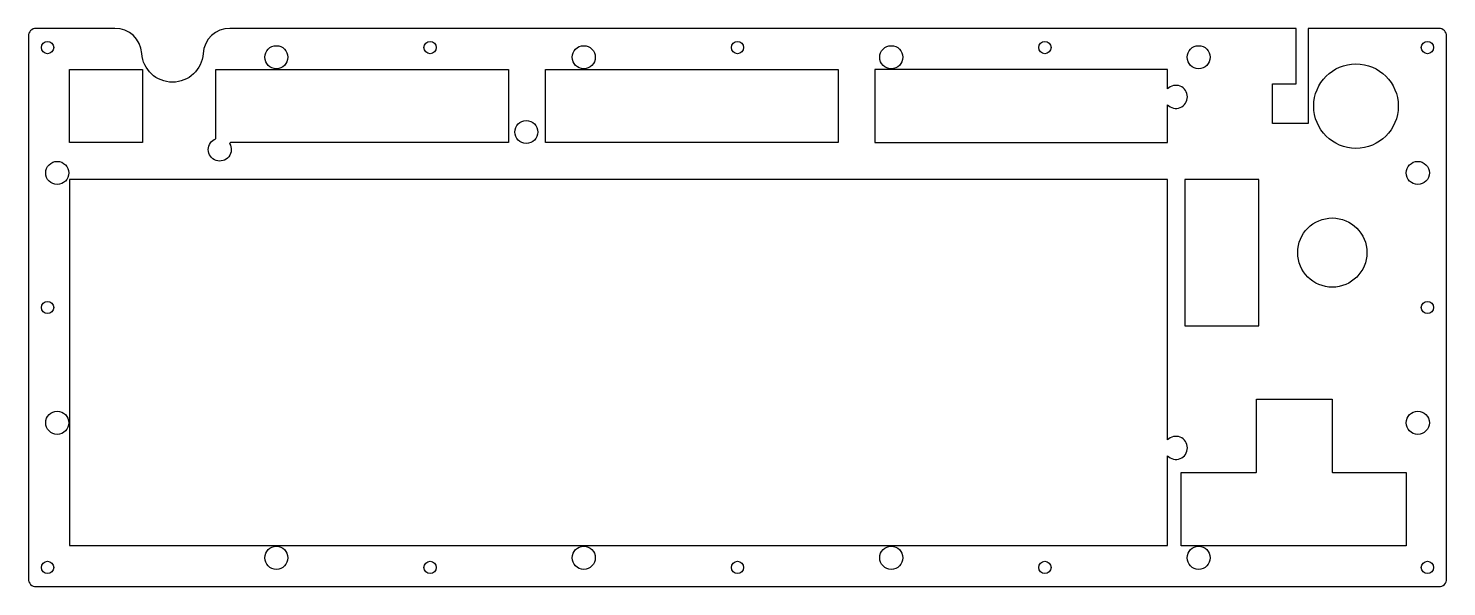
# Model space of a CAD drawing. Header units: millimetres. Extents: x 50 to 419, y 160 to 305.
import ezdxf

# ---------------------------------------------------------------- set-up
doc = ezdxf.new("R2010")
doc.units = ezdxf.units.MM
doc.layers.get('0').update_dxf_attribs({"linetype": 'CONTINUOUS'})

msp = doc.modelspace()

# ---------------------------------------------------------------- linework, layer by layer
msp.add_line((408, 189.88), (408, 189.88))
for points in [[(49.67, 303.38), (49.67, 162.15, 0.414214), (51.67, 160.15), (416.73, 160.15, 0.41434), (418.73, 162.15), (418.73, 303.38, 0.414212), (416.73, 305.38), (382.66, 305.38), (382.66, 280.64), (373.45, 280.64), (373.45, 290.97), (379.56, 290.97), (379.56, 305.38), (102.13, 305.38, 0.394806), (95.15, 298.85, -0.935417), (79.19, 298.85, 0.394806), (72.2, 305.38), (51.67, 305.38, 0.414087)], [(174.64, 294.65), (174.64, 275.65), (102.23, 275.65), (102.02, 275.45, -2.8586), (98.49, 276.68), (98.49, 294.65)], [(269.94, 275.65), (346.09, 275.65), (346.09, 285.51, 2.522448), (346.09, 289.62), (346.09, 294.65), (269.94, 294.65)], [(60.39, 266.08), (60.39, 170.88), (346.09, 170.88), (346.09, 194.19, 2.522447), (346.09, 198.31), (346.09, 266.08)]]:
    msp.add_lwpolyline(points, format="xyb", close=True)
for points in [[(79.39, 294.65), (79.39, 275.65), (60.39, 275.66), (60.39, 294.65)], [(260.37, 275.65), (184.22, 275.65), (184.22, 294.65), (260.37, 294.65)], [(369.9, 266.08), (350.57, 266.08), (350.57, 228.03), (369.9, 228.03)], [(408.2, 189.88), (408.2, 170.76), (349.65, 170.76), (349.65, 189.88), (369.18, 189.88), (369.22, 189.93), (369.22, 208.93), (388.95, 208.93), (388.95, 189.93), (389, 189.88), (389, 189.88)]]:
    msp.add_lwpolyline(points, close=True)
for centre, radius in [((54.67, 300.38), 1.6), ((114.2, 297.88), 3), ((154.2, 300.38), 1.6), ((194.2, 297.88), 3), ((234.2, 300.38), 1.6), ((274.2, 297.88), 3), ((314.2, 300.38), 1.6), ((354.2, 297.88), 3), ((413.73, 300.38), 1.6), ((395.14, 285.15), 11), ((179.24, 278.42), 3), ((57.17, 267.77), 3), ((411.23, 267.77), 3), ((388.98, 247.05), 9), ((54.67, 232.77), 1.6), ((413.73, 232.77), 1.6), ((57.17, 202.77), 3), ((411.23, 202.77), 3), ((114.2, 167.65), 3), ((194.2, 167.65), 3), ((274.2, 167.65), 3), ((354.2, 167.65), 3), ((54.67, 165.15), 1.6), ((154.2, 165.15), 1.6), ((234.2, 165.15), 1.6), ((314.2, 165.15), 1.6), ((413.73, 165.15), 1.6)]:
    msp.add_circle(centre, radius)

doc.saveas('drawing.dxf')
